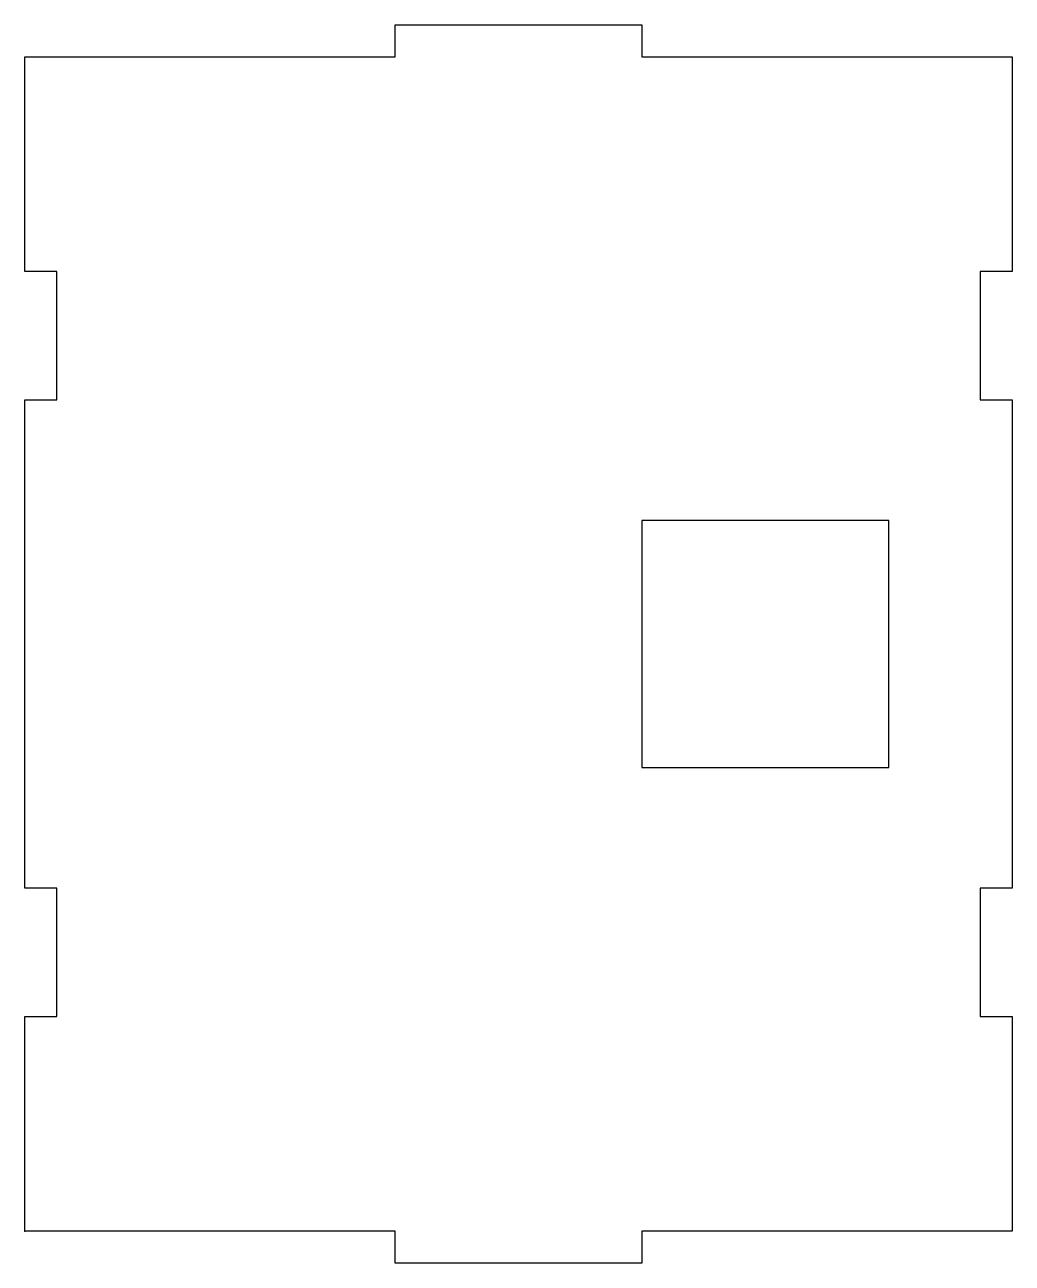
# Model space of a CAD drawing. Header units: inches. Extents: x 0 to 4, y -0.13 to 4.89.
import ezdxf

# ---------------------------------------------------------------- set-up
doc = ezdxf.new("R2010")
doc.units = ezdxf.units.IN
doc.layers.get('0').update_dxf_attribs({"linetype": 'CONTINUOUS'})

msp = doc.modelspace()

# ---------------------------------------------------------------- linework, layer by layer
for points in [[(1.5, 4.76), (1.5, 4.89), (2.5, 4.89), (2.5, 4.76), (4, 4.76), (4, 3.89), (3.87, 3.89), (3.87, 3.37), (4, 3.37), (4, 1.39), (3.87, 1.39), (3.87, 0.87), (4, 0.87), (4, 0), (2.5, 0), (2.5, -0.13), (1.5, -0.13), (1.5, 0), (0, 0), (0, 0.87), (0.13, 0.87), (0.13, 1.39), (0, 1.39), (0, 3.37), (0.13, 3.37), (0.13, 3.89), (0, 3.89), (0, 4.76)], [(2.5, 1.88), (3.5, 1.88), (3.5, 2.88), (2.5, 2.88)]]:
    msp.add_lwpolyline(points, close=True)
msp.add_point((0, 0))

doc.saveas('drawing.dxf')
